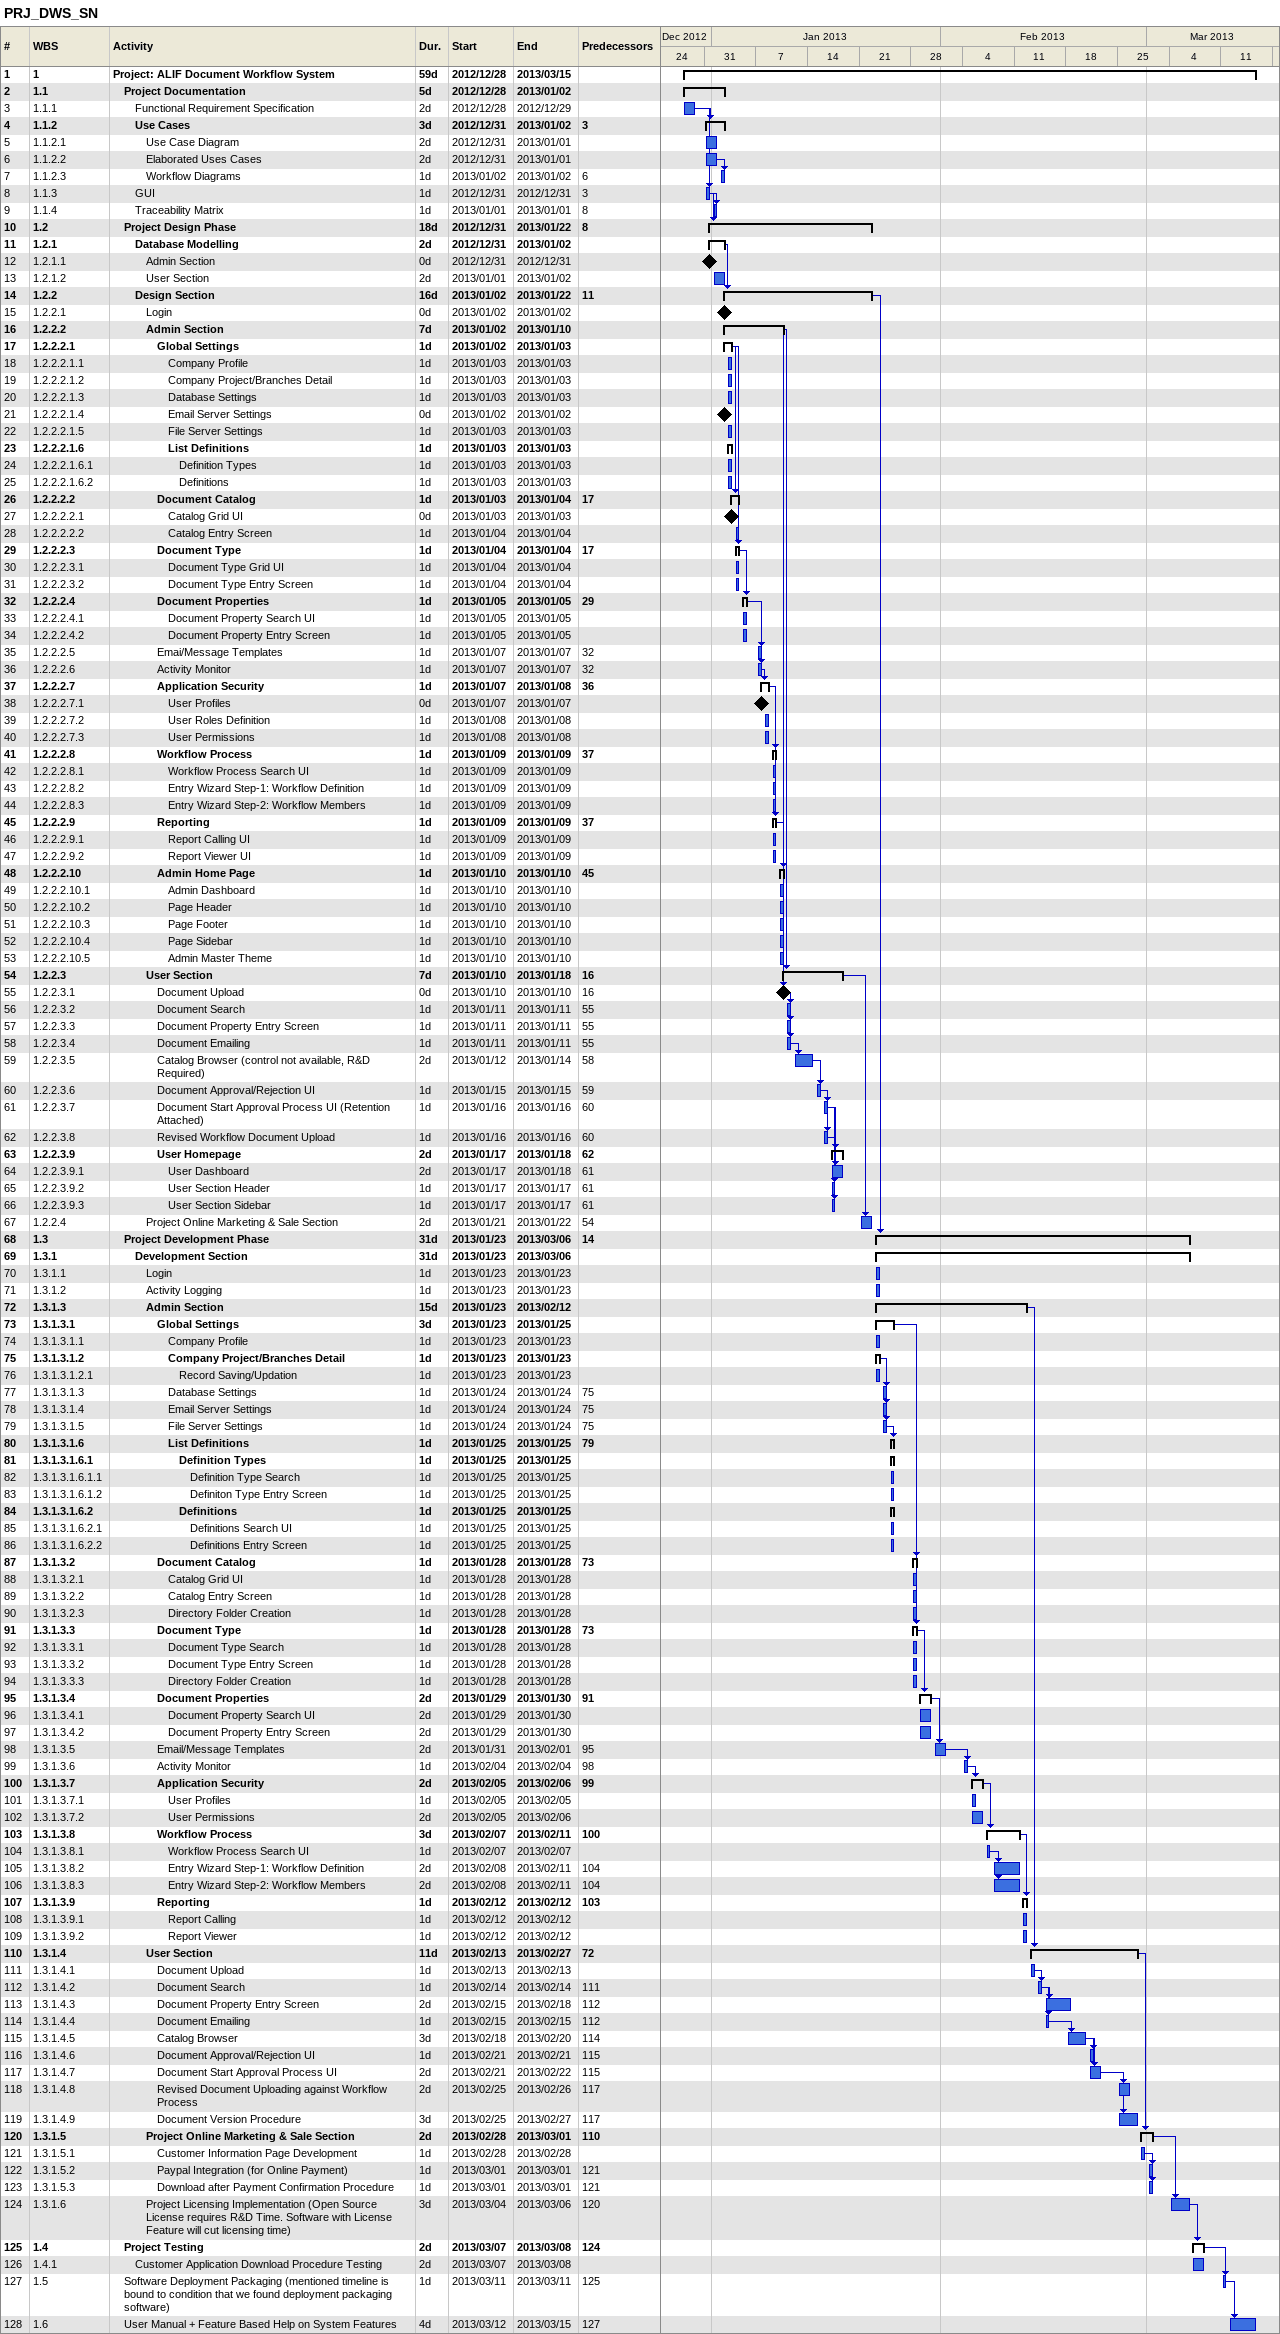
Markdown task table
PRJ_DWS_SN

| ID | WBS | Task | Duration | Start | Finish | Predecessors |
|---|---|---|---|---|---|---|
| 1 | 1 | **Project: ALIF Document Workflow System** | 59d | 2012-12-28 | 2013-03-15 |  |
| 2 | 1.1 | **Project Documentation** | 5d | 2012-12-28 | 2013-01-02 |  |
| 3 | 1.1.1 | Functional Requirement Specification | 2d | 2012-12-28 | 2012-12-29 |  |
| 4 | 1.1.2 | **Use Cases** | 3d | 2012-12-31 | 2013-01-02 | 3 |
| 5 | 1.1.2.1 | Use Case Diagram | 2d | 2012-12-31 | 2013-01-01 |  |
| 6 | 1.1.2.2 | Elaborated Uses Cases | 2d | 2012-12-31 | 2013-01-01 |  |
| 7 | 1.1.2.3 | Workflow Diagrams | 1d | 2013-01-02 | 2013-01-02 | 6 |
| 8 | 1.1.3 | GUI | 1d | 2012-12-31 | 2012-12-31 | 3 |
| 9 | 1.1.4 | Traceability Matrix | 1d | 2013-01-01 | 2013-01-01 | 8 |
| 10 | 1.2 | **Project Design Phase** | 18d | 2012-12-31 | 2013-01-22 | 8 |
| 11 | 1.2.1 | **Database Modelling** | 2d | 2012-12-31 | 2013-01-02 |  |
| 12 | 1.2.1.1 | Admin Section | 0d | 2012-12-31 | 2012-12-31 |  |
| 13 | 1.2.1.2 | User Section | 2d | 2013-01-01 | 2013-01-02 |  |
| 14 | 1.2.2 | **Design Section** | 16d | 2013-01-02 | 2013-01-22 | 11 |
| 15 | 1.2.2.1 | Login | 0d | 2013-01-02 | 2013-01-02 |  |
| 16 | 1.2.2.2 | **Admin Section** | 7d | 2013-01-02 | 2013-01-10 |  |
| 17 | 1.2.2.2.1 | **Global Settings** | 1d | 2013-01-02 | 2013-01-03 |  |
| 18 | 1.2.2.2.1.1 | Company Profile | 1d | 2013-01-03 | 2013-01-03 |  |
| 19 | 1.2.2.2.1.2 | Company Project/Branches Detail | 1d | 2013-01-03 | 2013-01-03 |  |
| 20 | 1.2.2.2.1.3 | Database Settings | 1d | 2013-01-03 | 2013-01-03 |  |
| 21 | 1.2.2.2.1.4 | Email Server Settings | 0d | 2013-01-02 | 2013-01-02 |  |
| 22 | 1.2.2.2.1.5 | File Server Settings | 1d | 2013-01-03 | 2013-01-03 |  |
| 23 | 1.2.2.2.1.6 | **List Definitions** | 1d | 2013-01-03 | 2013-01-03 |  |
| 24 | 1.2.2.2.1.6.1 | Definition Types | 1d | 2013-01-03 | 2013-01-03 |  |
| 25 | 1.2.2.2.1.6.2 | Definitions | 1d | 2013-01-03 | 2013-01-03 |  |
| 26 | 1.2.2.2.2 | **Document Catalog** | 1d | 2013-01-03 | 2013-01-04 | 17 |
| 27 | 1.2.2.2.2.1 | Catalog Grid UI | 0d | 2013-01-03 | 2013-01-03 |  |
| 28 | 1.2.2.2.2.2 | Catalog Entry Screen | 1d | 2013-01-04 | 2013-01-04 |  |
| 29 | 1.2.2.2.3 | **Document Type** | 1d | 2013-01-04 | 2013-01-04 | 17 |
| 30 | 1.2.2.2.3.1 | Document Type Grid UI | 1d | 2013-01-04 | 2013-01-04 |  |
| 31 | 1.2.2.2.3.2 | Document Type Entry Screen | 1d | 2013-01-04 | 2013-01-04 |  |
| 32 | 1.2.2.2.4 | **Document Properties** | 1d | 2013-01-05 | 2013-01-05 | 29 |
| 33 | 1.2.2.2.4.1 | Document Property Search UI | 1d | 2013-01-05 | 2013-01-05 |  |
| 34 | 1.2.2.2.4.2 | Document Property Entry Screen | 1d | 2013-01-05 | 2013-01-05 |  |
| 35 | 1.2.2.2.5 | Emai/Message Templates | 1d | 2013-01-07 | 2013-01-07 | 32 |
| 36 | 1.2.2.2.6 | Activity Monitor | 1d | 2013-01-07 | 2013-01-07 | 32 |
| 37 | 1.2.2.2.7 | **Application Security** | 1d | 2013-01-07 | 2013-01-08 | 36 |
| 38 | 1.2.2.2.7.1 | User Profiles | 0d | 2013-01-07 | 2013-01-07 |  |
| 39 | 1.2.2.2.7.2 | User Roles Definition | 1d | 2013-01-08 | 2013-01-08 |  |
| 40 | 1.2.2.2.7.3 | User Permissions | 1d | 2013-01-08 | 2013-01-08 |  |
| 41 | 1.2.2.2.8 | **Workflow Process** | 1d | 2013-01-09 | 2013-01-09 | 37 |
| 42 | 1.2.2.2.8.1 | Workflow Process Search UI | 1d | 2013-01-09 | 2013-01-09 |  |
| 43 | 1.2.2.2.8.2 | Entry Wizard Step-1: Workflow Definition | 1d | 2013-01-09 | 2013-01-09 |  |
| 44 | 1.2.2.2.8.3 | Entry Wizard Step-2: Workflow Members | 1d | 2013-01-09 | 2013-01-09 |  |
| 45 | 1.2.2.2.9 | **Reporting** | 1d | 2013-01-09 | 2013-01-09 | 37 |
| 46 | 1.2.2.2.9.1 | Report Calling UI | 1d | 2013-01-09 | 2013-01-09 |  |
| 47 | 1.2.2.2.9.2 | Report Viewer UI | 1d | 2013-01-09 | 2013-01-09 |  |
| 48 | 1.2.2.2.10 | **Admin Home Page** | 1d | 2013-01-10 | 2013-01-10 | 45 |
| 49 | 1.2.2.2.10.1 | Admin Dashboard | 1d | 2013-01-10 | 2013-01-10 |  |
| 50 | 1.2.2.2.10.2 | Page Header | 1d | 2013-01-10 | 2013-01-10 |  |
| 51 | 1.2.2.2.10.3 | Page Footer | 1d | 2013-01-10 | 2013-01-10 |  |
| 52 | 1.2.2.2.10.4 | Page Sidebar | 1d | 2013-01-10 | 2013-01-10 |  |
| 53 | 1.2.2.2.10.5 | Admin Master Theme | 1d | 2013-01-10 | 2013-01-10 |  |
| 54 | 1.2.2.3 | **User Section** | 7d | 2013-01-10 | 2013-01-18 | 16 |
| 55 | 1.2.2.3.1 | Document Upload | 0d | 2013-01-10 | 2013-01-10 | 16 |
| 56 | 1.2.2.3.2 | Document Search | 1d | 2013-01-11 | 2013-01-11 | 55 |
| 57 | 1.2.2.3.3 | Document Property Entry Screen | 1d | 2013-01-11 | 2013-01-11 | 55 |
| 58 | 1.2.2.3.4 | Document Emailing | 1d | 2013-01-11 | 2013-01-11 | 55 |
| 59 | 1.2.2.3.5 | Catalog Browser (control not available, R&D Required) | 2d | 2013-01-12 | 2013-01-14 | 58 |
| 60 | 1.2.2.3.6 | Document Approval/Rejection UI | 1d | 2013-01-15 | 2013-01-15 | 59 |
| 61 | 1.2.2.3.7 | Document Start Approval Process UI (Retention Attached) | 1d | 2013-01-16 | 2013-01-16 | 60 |
| 62 | 1.2.2.3.8 | Revised Workflow Document Upload | 1d | 2013-01-16 | 2013-01-16 | 60 |
| 63 | 1.2.2.3.9 | **User Homepage** | 2d | 2013-01-17 | 2013-01-18 | 62 |
| 64 | 1.2.2.3.9.1 | User Dashboard | 2d | 2013-01-17 | 2013-01-18 | 61 |
| 65 | 1.2.2.3.9.2 | User Section Header | 1d | 2013-01-17 | 2013-01-17 | 61 |
| 66 | 1.2.2.3.9.3 | User Section Sidebar | 1d | 2013-01-17 | 2013-01-17 | 61 |
| 67 | 1.2.2.4 | Project Online Marketing & Sale Section | 2d | 2013-01-21 | 2013-01-22 | 54 |
| 68 | 1.3 | **Project Development Phase** | 31d | 2013-01-23 | 2013-03-06 | 14 |
| 69 | 1.3.1 | **Development Section** | 31d | 2013-01-23 | 2013-03-06 |  |
| 70 | 1.3.1.1 | Login | 1d | 2013-01-23 | 2013-01-23 |  |
| 71 | 1.3.1.2 | Activity Logging | 1d | 2013-01-23 | 2013-01-23 |  |
| 72 | 1.3.1.3 | **Admin Section** | 15d | 2013-01-23 | 2013-02-12 |  |
| 73 | 1.3.1.3.1 | **Global Settings** | 3d | 2013-01-23 | 2013-01-25 |  |
| 74 | 1.3.1.3.1.1 | Company Profile | 1d | 2013-01-23 | 2013-01-23 |  |
| 75 | 1.3.1.3.1.2 | **Company Project/Branches Detail** | 1d | 2013-01-23 | 2013-01-23 |  |
| 76 | 1.3.1.3.1.2.1 | Record Saving/Updation | 1d | 2013-01-23 | 2013-01-23 |  |
| 77 | 1.3.1.3.1.3 | Database Settings | 1d | 2013-01-24 | 2013-01-24 | 75 |
| 78 | 1.3.1.3.1.4 | Email Server Settings | 1d | 2013-01-24 | 2013-01-24 | 75 |
| 79 | 1.3.1.3.1.5 | File Server Settings | 1d | 2013-01-24 | 2013-01-24 | 75 |
| 80 | 1.3.1.3.1.6 | **List Definitions** | 1d | 2013-01-25 | 2013-01-25 | 79 |
| 81 | 1.3.1.3.1.6.1 | **Definition Types** | 1d | 2013-01-25 | 2013-01-25 |  |
| 82 | 1.3.1.3.1.6.1.1 | Definition Type Search | 1d | 2013-01-25 | 2013-01-25 |  |
| 83 | 1.3.1.3.1.6.1.2 | Definiton Type Entry Screen | 1d | 2013-01-25 | 2013-01-25 |  |
| 84 | 1.3.1.3.1.6.2 | **Definitions** | 1d | 2013-01-25 | 2013-01-25 |  |
| 85 | 1.3.1.3.1.6.2.1 | Definitions Search UI | 1d | 2013-01-25 | 2013-01-25 |  |
| 86 | 1.3.1.3.1.6.2.2 | Definitions Entry Screen | 1d | 2013-01-25 | 2013-01-25 |  |
| 87 | 1.3.1.3.2 | **Document Catalog** | 1d | 2013-01-28 | 2013-01-28 | 73 |
| 88 | 1.3.1.3.2.1 | Catalog Grid UI | 1d | 2013-01-28 | 2013-01-28 |  |
| 89 | 1.3.1.3.2.2 | Catalog Entry Screen | 1d | 2013-01-28 | 2013-01-28 |  |
| 90 | 1.3.1.3.2.3 | Directory Folder Creation | 1d | 2013-01-28 | 2013-01-28 |  |
| 91 | 1.3.1.3.3 | **Document Type** | 1d | 2013-01-28 | 2013-01-28 | 73 |
| 92 | 1.3.1.3.3.1 | Document Type Search | 1d | 2013-01-28 | 2013-01-28 |  |
| 93 | 1.3.1.3.3.2 | Document Type Entry Screen | 1d | 2013-01-28 | 2013-01-28 |  |
| 94 | 1.3.1.3.3.3 | Directory Folder Creation | 1d | 2013-01-28 | 2013-01-28 |  |
| 95 | 1.3.1.3.4 | **Document Properties** | 2d | 2013-01-29 | 2013-01-30 | 91 |
| 96 | 1.3.1.3.4.1 | Document Property Search UI | 2d | 2013-01-29 | 2013-01-30 |  |
| 97 | 1.3.1.3.4.2 | Document Property Entry Screen | 2d | 2013-01-29 | 2013-01-30 |  |
| 98 | 1.3.1.3.5 | Email/Message Templates | 2d | 2013-01-31 | 2013-02-01 | 95 |
| 99 | 1.3.1.3.6 | Activity Monitor | 1d | 2013-02-04 | 2013-02-04 | 98 |
| 100 | 1.3.1.3.7 | **Application Security** | 2d | 2013-02-05 | 2013-02-06 | 99 |
| 101 | 1.3.1.3.7.1 | User Profiles | 1d | 2013-02-05 | 2013-02-05 |  |
| 102 | 1.3.1.3.7.2 | User Permissions | 2d | 2013-02-05 | 2013-02-06 |  |
| 103 | 1.3.1.3.8 | **Workflow Process** | 3d | 2013-02-07 | 2013-02-11 | 100 |
| 104 | 1.3.1.3.8.1 | Workflow Process Search UI | 1d | 2013-02-07 | 2013-02-07 |  |
| 105 | 1.3.1.3.8.2 | Entry Wizard Step-1: Workflow Definition | 2d | 2013-02-08 | 2013-02-11 | 104 |
| 106 | 1.3.1.3.8.3 | Entry Wizard Step-2: Workflow Members | 2d | 2013-02-08 | 2013-02-11 | 104 |
| 107 | 1.3.1.3.9 | **Reporting** | 1d | 2013-02-12 | 2013-02-12 | 103 |
| 108 | 1.3.1.3.9.1 | Report Calling | 1d | 2013-02-12 | 2013-02-12 |  |
| 109 | 1.3.1.3.9.2 | Report Viewer | 1d | 2013-02-12 | 2013-02-12 |  |
| 110 | 1.3.1.4 | **User Section** | 11d | 2013-02-13 | 2013-02-27 | 72 |
| 111 | 1.3.1.4.1 | Document Upload | 1d | 2013-02-13 | 2013-02-13 |  |
| 112 | 1.3.1.4.2 | Document Search | 1d | 2013-02-14 | 2013-02-14 | 111 |
| 113 | 1.3.1.4.3 | Document Property Entry Screen | 2d | 2013-02-15 | 2013-02-18 | 112 |
| 114 | 1.3.1.4.4 | Document Emailing | 1d | 2013-02-15 | 2013-02-15 | 112 |
| 115 | 1.3.1.4.5 | Catalog Browser | 3d | 2013-02-18 | 2013-02-20 | 114 |
| 116 | 1.3.1.4.6 | Document Approval/Rejection UI | 1d | 2013-02-21 | 2013-02-21 | 115 |
| 117 | 1.3.1.4.7 | Document Start Approval Process UI | 2d | 2013-02-21 | 2013-02-22 | 115 |
| 118 | 1.3.1.4.8 | Revised Document Uploading against Workflow Process | 2d | 2013-02-25 | 2013-02-26 | 117 |
| 119 | 1.3.1.4.9 | Document Version Procedure | 3d | 2013-02-25 | 2013-02-27 | 117 |
| 120 | 1.3.1.5 | **Project Online Marketing & Sale Section** | 2d | 2013-02-28 | 2013-03-01 | 110 |
| 121 | 1.3.1.5.1 | Customer Information Page Development | 1d | 2013-02-28 | 2013-02-28 |  |
| 122 | 1.3.1.5.2 | Paypal Integration (for Online Payment) | 1d | 2013-03-01 | 2013-03-01 | 121 |
| 123 | 1.3.1.5.3 | Download after Payment Confirmation Procedure | 1d | 2013-03-01 | 2013-03-01 | 121 |
| 124 | 1.3.1.6 | Project Licensing Implementation (Open Source License requires R&D Time. Software with License Feature will cut licensing time) | 3d | 2013-03-04 | 2013-03-06 | 120 |
| 125 | 1.4 | **Project Testing** | 2d | 2013-03-07 | 2013-03-08 | 124 |
| 126 | 1.4.1 | Customer Application Download Procedure Testing | 2d | 2013-03-07 | 2013-03-08 |  |
| 127 | 1.5 | Software Deployment Packaging (mentioned timeline is bound to condition that we found deployment packaging software) | 1d | 2013-03-11 | 2013-03-11 | 125 |
| 128 | 1.6 | User Manual + Feature Based Help on System Features | 4d | 2013-03-12 | 2013-03-15 | 127 |
